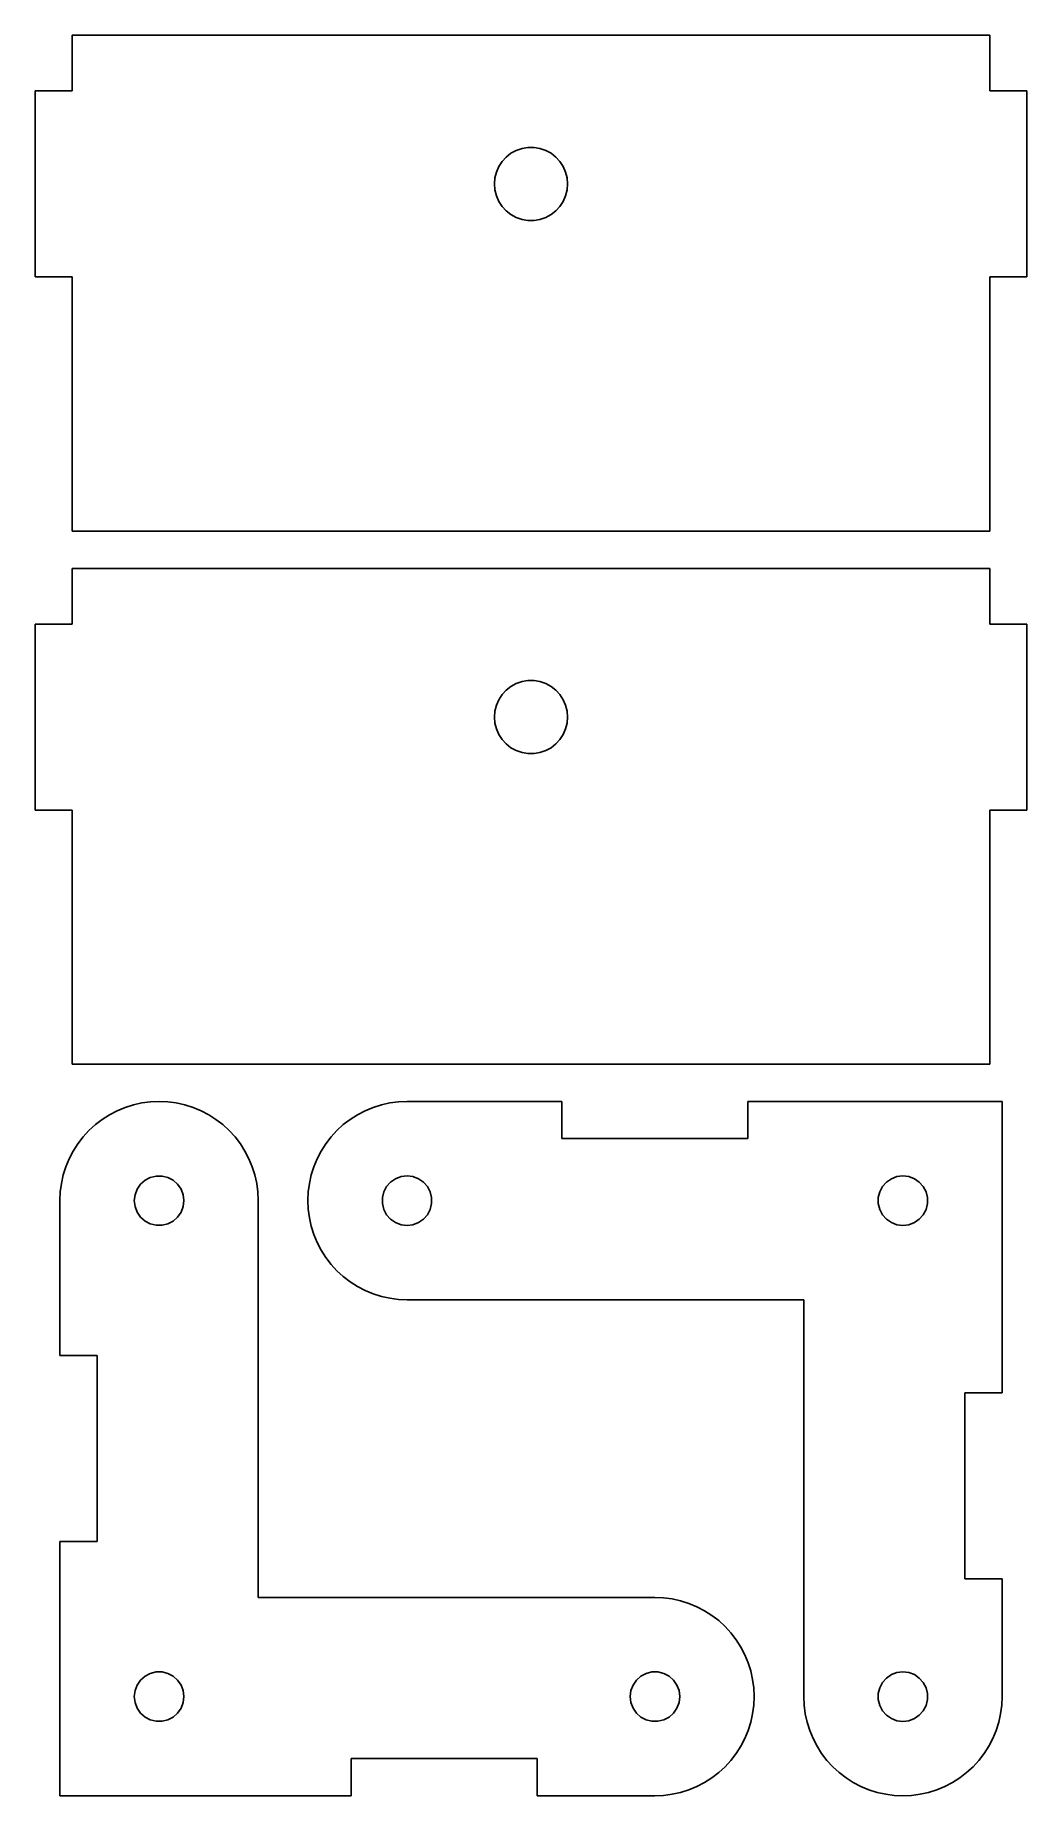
# Model space of a CAD drawing. Header units: metres. Extents: x -40 to 40, y -87 to 55.
import ezdxf

# ---------------------------------------------------------------- set-up
doc = ezdxf.new("R2010")
doc.units = ezdxf.units.M

msp = doc.modelspace()

# ---------------------------------------------------------------- linework, layer by layer
for p, q in [((37, 54.995), (-37, 54.995)), ((-37, 54.995), (-37, 50.5)), ((37, 50.5), (37, 54.995)), ((-37, 50.5), (-39.995, 50.5)), ((-39.995, 50.5), (-39.995, 35.5)), ((39.995, 50.5), (37, 50.5)), ((39.995, 35.5), (39.995, 50.5)), ((-1.99797, 45.1704), (-1.61349, 45.4696)), ((-1.61349, 45.4696), (-1.185, 45.7015)), ((-1.185, 45.7015), (-0.724182, 45.8597)), ((-0.724182, 45.8597), (-0.243607, 45.9399)), ((-0.243607, 45.9399), (0.243607, 45.9399)), ((0.243607, 45.9399), (0.724182, 45.8597)), ((0.724182, 45.8597), (1.185, 45.7015)), ((1.185, 45.7015), (1.61349, 45.4696)), ((1.61349, 45.4696), (1.99797, 45.1704)), ((-2.79015, 43.9579), (-2.59444, 44.404)), ((-2.59444, 44.404), (-2.32796, 44.8119)), ((-2.32796, 44.8119), (-1.99797, 45.1704)), ((1.99797, 45.1704), (2.32796, 44.8119)), ((2.32796, 44.8119), (2.59444, 44.404)), ((2.59444, 44.404), (2.79015, 43.9579)), ((-2.95, 43), (-2.90976, 43.4855)), ((-2.90976, 42.5144), (-2.95, 43)), ((-2.90976, 43.4855), (-2.79015, 43.9579)), ((2.79015, 43.9579), (2.90976, 43.4855)), ((2.90976, 43.4855), (2.95, 43)), ((2.95, 43), (2.90976, 42.5144)), ((-2.79015, 42.0421), (-2.90976, 42.5144)), ((-2.59444, 41.5959), (-2.79015, 42.0421)), ((-2.32796, 41.1881), (-2.59444, 41.5959)), ((-1.99797, 40.8296), (-2.32796, 41.1881)), ((2.32796, 41.1881), (1.99797, 40.8296)), ((2.59444, 41.5959), (2.32796, 41.1881)), ((2.79015, 42.0421), (2.59444, 41.5959)), ((2.90976, 42.5144), (2.79015, 42.0421)), ((-1.61349, 40.5303), (-1.99797, 40.8296)), ((-1.185, 40.2985), (-1.61349, 40.5303)), ((-0.724182, 40.1403), (-1.185, 40.2985)), ((-0.243607, 40.0601), (-0.724182, 40.1403)), ((0.243607, 40.0601), (-0.243607, 40.0601)), ((0.724182, 40.1403), (0.243607, 40.0601)), ((1.185, 40.2985), (0.724182, 40.1403)), ((1.61349, 40.5303), (1.185, 40.2985)), ((1.99797, 40.8296), (1.61349, 40.5303)), ((-39.995, 35.5), (-37, 35.5)), ((-37, 35.5), (-37, 15.005)), ((37, 35.5), (39.995, 35.5)), ((37, 15.005), (37, 35.5)), ((-37, 15.005), (37, 15.005)), ((37, 11.995), (-37, 11.995)), ((-37, 11.995), (-37, 7.5)), ((37, 7.5), (37, 11.995)), ((-37, 7.5), (-39.995, 7.5)), ((-39.995, 7.5), (-39.995, -7.5)), ((39.995, 7.5), (37, 7.5)), ((39.995, -7.5), (39.995, 7.5)), ((-1.185, 2.70152), (-0.724182, 2.85973)), ((-0.724182, 2.85973), (-0.243607, 2.93991)), ((-0.243607, 2.93991), (0.243607, 2.93991)), ((0.243607, 2.93991), (0.724182, 2.85973)), ((0.724182, 2.85973), (1.185, 2.70152)), ((-2.59444, 1.40404), (-2.32796, 1.81192)), ((-2.32796, 1.81192), (-1.99797, 2.17038)), ((-1.99797, 2.17038), (-1.61349, 2.46964)), ((-1.61349, 2.46964), (-1.185, 2.70152)), ((1.185, 2.70152), (1.61349, 2.46964)), ((1.61349, 2.46964), (1.99797, 2.17038)), ((1.99797, 2.17038), (2.32796, 1.81192)), ((2.32796, 1.81192), (2.59444, 1.40404)), ((-2.95, 0), (-2.90976, 0.48555)), ((-2.90976, -0.48555), (-2.95, 0)), ((-2.90976, 0.48555), (-2.79015, 0.957855)), ((-2.79015, 0.957855), (-2.59444, 1.40404)), ((2.59444, 1.40404), (2.79015, 0.957855)), ((2.79015, 0.957855), (2.90976, 0.48555)), ((2.90976, 0.48555), (2.95, 0)), ((2.95, 0), (2.90976, -0.48555)), ((-2.79015, -0.957855), (-2.90976, -0.48555)), ((-2.59444, -1.40404), (-2.79015, -0.957855)), ((-2.32796, -1.81192), (-2.59444, -1.40404)), ((2.59444, -1.40404), (2.32796, -1.81192)), ((2.79015, -0.957855), (2.59444, -1.40404)), ((2.90976, -0.48555), (2.79015, -0.957855)), ((-1.99797, -2.17038), (-2.32796, -1.81192)), ((-1.61349, -2.46964), (-1.99797, -2.17038)), ((-1.185, -2.70152), (-1.61349, -2.46964)), ((-0.724182, -2.85973), (-1.185, -2.70152)), ((1.185, -2.70152), (0.724182, -2.85973)), ((1.61349, -2.46964), (1.185, -2.70152)), ((1.99797, -2.17038), (1.61349, -2.46964)), ((2.32796, -1.81192), (1.99797, -2.17038)), ((-0.243607, -2.93991), (-0.724182, -2.85973)), ((0.243607, -2.93991), (-0.243607, -2.93991)), ((0.724182, -2.85973), (0.243607, -2.93991)), ((-39.995, -7.5), (-37, -7.5)), ((-37, -7.5), (-37, -27.995)), ((37, -7.5), (39.995, -7.5)), ((37, -27.995), (37, -7.5)), ((-37, -27.995), (37, -27.995)), ((-31.3892, -31.1215), (-32.0705, -31.2726)), ((-30.6972, -31.0304), (-31.3892, -31.1215)), ((-30, -31), (-30.6972, -31.0304)), ((-29.3027, -31.0304), (-30, -31)), ((-28.6108, -31.1215), (-29.3027, -31.0304)), ((-27.9294, -31.2726), (-28.6108, -31.1215)), ((-11.3892, -31.1215), (-12.0705, -31.2726)), ((-10.6972, -31.0304), (-11.3892, -31.1215)), ((-10, -31), (-10.6972, -31.0304)), ((2.5, -31), (-10, -31)), ((2.5, -34), (2.5, -31)), ((38, -31), (17.5, -31)), ((17.5, -31), (17.5, -34)), ((38, -54.5), (38, -31)), ((-34.5886, -32.4468), (-35.1423, -32.8716)), ((-34, -32.0718), (-34.5886, -32.4468)), ((-33.3809, -31.7495), (-34, -32.0718)), ((-32.7362, -31.4825), (-33.3809, -31.7495)), ((-32.0705, -31.2726), (-32.7362, -31.4825)), ((-27.2638, -31.4825), (-27.9294, -31.2726)), ((-26.619, -31.7495), (-27.2638, -31.4825)), ((-26, -32.0718), (-26.619, -31.7495)), ((-25.4114, -32.4468), (-26, -32.0718)), ((-24.8577, -32.8716), (-25.4114, -32.4468)), ((-14.5886, -32.4468), (-15.1423, -32.8716)), ((-14, -32.0718), (-14.5886, -32.4468)), ((-13.3809, -31.7495), (-14, -32.0718)), ((-12.7362, -31.4825), (-13.3809, -31.7495)), ((-12.0705, -31.2726), (-12.7362, -31.4825)), ((-36.1284, -33.8577), (-36.5532, -34.4114)), ((-35.6568, -33.3431), (-36.1284, -33.8577)), ((-35.1423, -32.8716), (-35.6568, -33.3431)), ((-24.3431, -33.3431), (-24.8577, -32.8716)), ((-23.8716, -33.8577), (-24.3431, -33.3431)), ((-23.4468, -34.4114), (-23.8716, -33.8577)), ((-16.1283, -33.8577), (-16.5532, -34.4114)), ((-15.6568, -33.3431), (-16.1283, -33.8577)), ((-15.1423, -32.8716), (-15.6568, -33.3431)), ((17.5, -34), (2.5, -34)), ((-36.9282, -35), (-37.2505, -35.619)), ((-36.5532, -34.4114), (-36.9282, -35)), ((-23.0718, -35), (-23.4468, -34.4114)), ((-22.7495, -35.619), (-23.0718, -35)), ((-16.9282, -35), (-17.2505, -35.619)), ((-16.5532, -34.4114), (-16.9282, -35)), ((-37.5175, -36.2638), (-37.7274, -36.9294)), ((-37.2505, -35.619), (-37.5175, -36.2638)), ((-22.4825, -36.2638), (-22.7495, -35.619)), ((-22.2726, -36.9294), (-22.4825, -36.2638)), ((-17.5175, -36.2638), (-17.7274, -36.9294)), ((-17.2505, -35.619), (-17.5175, -36.2638)), ((-37.9696, -38.3027), (-38, -39)), ((-37.8785, -37.6108), (-37.9696, -38.3027)), ((-37.7274, -36.9294), (-37.8785, -37.6108)), ((-31.9419, -38.5214), (-31.7709, -38.0705)), ((-31.7709, -38.0705), (-31.497, -37.6738)), ((-31.497, -37.6738), (-31.1361, -37.354)), ((-31.1361, -37.354), (-30.7092, -37.13)), ((-30.7092, -37.13), (-30.2411, -37.0146)), ((-30.2411, -37.0146), (-29.7589, -37.0146)), ((-29.7589, -37.0146), (-29.2908, -37.13)), ((-29.2908, -37.13), (-28.8639, -37.354)), ((-28.8639, -37.354), (-28.503, -37.6738)), ((-28.503, -37.6738), (-28.2291, -38.0705)), ((-28.2291, -38.0705), (-28.0581, -38.5214)), ((-22.1215, -37.6108), (-22.2726, -36.9294)), ((-22.0304, -38.3027), (-22.1215, -37.6108)), ((-22, -39), (-22.0304, -38.3027)), ((-17.9695, -38.3027), (-18, -39)), ((-17.8784, -37.6108), (-17.9695, -38.3027)), ((-17.7274, -36.9294), (-17.8784, -37.6108)), ((-11.9854, -38.7589), (-11.87, -38.2908)), ((-11.87, -38.2908), (-11.646, -37.8639)), ((-11.646, -37.8639), (-11.3262, -37.503)), ((-11.3262, -37.503), (-10.9294, -37.2291)), ((-10.9294, -37.2291), (-10.4786, -37.0581)), ((-10.4786, -37.0581), (-10, -37)), ((-10, -37), (-9.52136, -37.0581)), ((-9.52136, -37.0581), (-9.07054, -37.2291)), ((-9.07054, -37.2291), (-8.67375, -37.503)), ((-8.67375, -37.503), (-8.35402, -37.8639)), ((-8.35402, -37.8639), (-8.12996, -38.2908)), ((-8.12996, -38.2908), (-8.01457, -38.7589)), ((28.0146, -38.7589), (28.13, -38.2908)), ((28.13, -38.2908), (28.354, -37.8639)), ((28.354, -37.8639), (28.6738, -37.503)), ((28.6738, -37.503), (29.0705, -37.2291)), ((29.0705, -37.2291), (29.5214, -37.0581)), ((29.5214, -37.0581), (30, -37)), ((30, -37), (30.4786, -37.0581)), ((30.4786, -37.0581), (30.9294, -37.2291)), ((30.9294, -37.2291), (31.3262, -37.503)), ((31.3262, -37.503), (31.646, -37.8639)), ((31.646, -37.8639), (31.87, -38.2908)), ((31.87, -38.2908), (31.9854, -38.7589)), ((-38, -39), (-38, -51.5)), ((-32, -39), (-31.9419, -38.5214)), ((-31.9419, -39.4786), (-32, -39)), ((-31.7709, -39.9294), (-31.9419, -39.4786)), ((-28.0581, -39.4786), (-28.2291, -39.9294)), ((-28.0581, -38.5214), (-28, -39)), ((-28, -39), (-28.0581, -39.4786)), ((-22, -71), (-22, -39)), ((-18, -39), (-17.9695, -39.6972)), ((-17.9695, -39.6972), (-17.8784, -40.3892)), ((-11.9854, -39.2411), (-11.9854, -38.7589)), ((-11.87, -39.7092), (-11.9854, -39.2411)), ((-11.646, -40.1361), (-11.87, -39.7092)), ((-8.12996, -39.7092), (-8.35402, -40.1361)), ((-8.01457, -39.2411), (-8.12996, -39.7092)), ((-8.01457, -38.7589), (-8.01457, -39.2411)), ((28.0146, -39.2411), (28.0146, -38.7589)), ((28.13, -39.7092), (28.0146, -39.2411)), ((28.354, -40.1361), (28.13, -39.7092)), ((31.87, -39.7092), (31.646, -40.1361)), ((31.9854, -39.2411), (31.87, -39.7092)), ((31.9854, -38.7589), (31.9854, -39.2411)), ((-31.497, -40.3262), (-31.7709, -39.9294)), ((-31.1361, -40.646), (-31.497, -40.3262)), ((-30.7092, -40.87), (-31.1361, -40.646)), ((-30.2411, -40.9854), (-30.7092, -40.87)), ((-29.7589, -40.9854), (-30.2411, -40.9854)), ((-29.2908, -40.87), (-29.7589, -40.9854)), ((-28.8639, -40.646), (-29.2908, -40.87)), ((-28.503, -40.3262), (-28.8639, -40.646)), ((-28.2291, -39.9294), (-28.503, -40.3262)), ((-17.8784, -40.3892), (-17.7274, -41.0705)), ((-17.7274, -41.0705), (-17.5175, -41.7362)), ((-11.3262, -40.497), (-11.646, -40.1361)), ((-10.9294, -40.7709), (-11.3262, -40.497)), ((-10.4786, -40.9419), (-10.9294, -40.7709)), ((-10, -41), (-10.4786, -40.9419)), ((-9.52136, -40.9419), (-10, -41)), ((-9.07054, -40.7709), (-9.52136, -40.9419)), ((-8.67375, -40.497), (-9.07054, -40.7709)), ((-8.35402, -40.1361), (-8.67375, -40.497)), ((28.6738, -40.497), (28.354, -40.1361)), ((29.0705, -40.7709), (28.6738, -40.497)), ((29.5214, -40.9419), (29.0705, -40.7709)), ((30, -41), (29.5214, -40.9419)), ((30.4786, -40.9419), (30, -41)), ((30.9294, -40.7709), (30.4786, -40.9419)), ((31.3262, -40.497), (30.9294, -40.7709)), ((31.646, -40.1361), (31.3262, -40.497)), ((-17.5175, -41.7362), (-17.2505, -42.3809)), ((-17.2505, -42.3809), (-16.9282, -43)), ((-16.9282, -43), (-16.5532, -43.5886)), ((-16.5532, -43.5886), (-16.1283, -44.1423)), ((-16.1283, -44.1423), (-15.6568, -44.6568)), ((-15.6568, -44.6568), (-15.1423, -45.1284)), ((-15.1423, -45.1284), (-14.5886, -45.5532)), ((-14.5886, -45.5532), (-14, -45.9282)), ((-14, -45.9282), (-13.3809, -46.2505)), ((-13.3809, -46.2505), (-12.7362, -46.5175)), ((-12.7362, -46.5175), (-12.0705, -46.7274)), ((-12.0705, -46.7274), (-11.3892, -46.8785)), ((-11.3892, -46.8785), (-10.6972, -46.9696)), ((-10.6972, -46.9696), (-10, -47)), ((-10, -47), (22, -47)), ((22, -47), (22, -79)), ((-38, -51.5), (-35, -51.5)), ((-35, -51.5), (-35, -66.5)), ((35, -69.5), (35, -54.5)), ((35, -54.5), (38, -54.5)), ((-35, -66.5), (-38, -66.5)), ((-38, -66.5), (-38, -87)), ((38, -69.5), (35, -69.5)), ((38, -79), (38, -69.5)), ((10, -71), (-22, -71)), ((10.6972, -71.0304), (10, -71)), ((11.3892, -71.1215), (10.6972, -71.0304)), ((12.0705, -71.2726), (11.3892, -71.1215)), ((12.7362, -71.4825), (12.0705, -71.2726)), ((13.3809, -71.7495), (12.7362, -71.4825)), ((14, -72.0718), (13.3809, -71.7495)), ((14.5886, -72.4468), (14, -72.0718)), ((15.1423, -72.8716), (14.5886, -72.4468)), ((15.6568, -73.3431), (15.1423, -72.8716)), ((16.1283, -73.8577), (15.6568, -73.3431)), ((16.5532, -74.4114), (16.1283, -73.8577)), ((16.9282, -75), (16.5532, -74.4114)), ((17.2505, -75.619), (16.9282, -75)), ((17.5175, -76.2638), (17.2505, -75.619)), ((17.7274, -76.9294), (17.5175, -76.2638)), ((-31.9419, -78.5214), (-31.7709, -78.0706)), ((-31.7709, -78.0706), (-31.497, -77.6738)), ((-31.497, -77.6738), (-31.1361, -77.354)), ((-31.1361, -77.354), (-30.7092, -77.13)), ((-30.7092, -77.13), (-30.2411, -77.0146)), ((-30.2411, -77.0146), (-29.7589, -77.0146)), ((-29.7589, -77.0146), (-29.2908, -77.13)), ((-29.2908, -77.13), (-28.8639, -77.354)), ((-28.8639, -77.354), (-28.503, -77.6738)), ((-28.503, -77.6738), (-28.2291, -78.0706)), ((-28.2291, -78.0706), (-28.0581, -78.5214)), ((8.05811, -78.5214), (8.22908, -78.0706)), ((8.22908, -78.0706), (8.50298, -77.6738)), ((8.50298, -77.6738), (8.86386, -77.354)), ((8.86386, -77.354), (9.29079, -77.13)), ((9.29079, -77.13), (9.75893, -77.0146)), ((9.75893, -77.0146), (10.2411, -77.0146)), ((10.2411, -77.0146), (10.7092, -77.13)), ((10.7092, -77.13), (11.1361, -77.354)), ((11.1361, -77.354), (11.497, -77.6738)), ((11.497, -77.6738), (11.7709, -78.0706)), ((11.7709, -78.0706), (11.9419, -78.5214)), ((17.8784, -77.6108), (17.7274, -76.9294)), ((17.9695, -78.3027), (17.8784, -77.6108)), ((28.13, -78.2908), (28.354, -77.8639)), ((28.354, -77.8639), (28.6738, -77.503)), ((28.6738, -77.503), (29.0705, -77.2291)), ((29.0705, -77.2291), (29.5214, -77.0581)), ((29.5214, -77.0581), (30, -77)), ((30, -77), (30.4786, -77.0581)), ((30.4786, -77.0581), (30.9294, -77.2291)), ((30.9294, -77.2291), (31.3262, -77.503)), ((31.3262, -77.503), (31.646, -77.8639)), ((31.646, -77.8639), (31.87, -78.2908)), ((-32, -79), (-31.9419, -78.5214)), ((-31.9419, -79.4786), (-32, -79)), ((-31.7709, -79.9294), (-31.9419, -79.4786)), ((-28.0581, -79.4786), (-28.2291, -79.9294)), ((-28.0581, -78.5214), (-28, -79)), ((-28, -79), (-28.0581, -79.4786)), ((8, -79), (8.05811, -78.5214)), ((8.05811, -79.4786), (8, -79)), ((8.22908, -79.9294), (8.05811, -79.4786)), ((11.9419, -79.4786), (11.7709, -79.9294)), ((11.9419, -78.5214), (12, -79)), ((12, -79), (11.9419, -79.4786)), ((18, -79), (17.9695, -78.3027)), ((17.9695, -79.6972), (18, -79)), ((22, -79), (22.0304, -79.6972)), ((28.0146, -78.7589), (28.13, -78.2908)), ((28.0146, -79.2411), (28.0146, -78.7589)), ((28.13, -79.7092), (28.0146, -79.2411)), ((31.87, -78.2908), (31.9854, -78.7589)), ((31.9854, -79.2411), (31.87, -79.7092)), ((31.9854, -78.7589), (31.9854, -79.2411)), ((37.9695, -79.6972), (38, -79)), ((-31.497, -80.3262), (-31.7709, -79.9294)), ((-31.1361, -80.646), (-31.497, -80.3262)), ((-30.7092, -80.87), (-31.1361, -80.646)), ((-30.2411, -80.9854), (-30.7092, -80.87)), ((-29.2908, -80.87), (-29.7589, -80.9854)), ((-28.8639, -80.646), (-29.2908, -80.87)), ((-28.503, -80.3262), (-28.8639, -80.646)), ((-28.2291, -79.9294), (-28.503, -80.3262)), ((8.50298, -80.3262), (8.22908, -79.9294)), ((8.86386, -80.646), (8.50298, -80.3262)), ((9.29079, -80.87), (8.86386, -80.646)), ((9.75893, -80.9854), (9.29079, -80.87)), ((10.7092, -80.87), (10.2411, -80.9854)), ((11.1361, -80.646), (10.7092, -80.87)), ((11.497, -80.3262), (11.1361, -80.646)), ((11.7709, -79.9294), (11.497, -80.3262)), ((17.7274, -81.0705), (17.8784, -80.3892)), ((17.8784, -80.3892), (17.9695, -79.6972)), ((22.0304, -79.6972), (22.1215, -80.3892)), ((22.1215, -80.3892), (22.2726, -81.0705)), ((28.354, -80.1361), (28.13, -79.7092)), ((28.6738, -80.497), (28.354, -80.1361)), ((29.0705, -80.7709), (28.6738, -80.497)), ((29.5214, -80.9419), (29.0705, -80.7709)), ((30.9294, -80.7709), (30.4786, -80.9419)), ((31.3262, -80.497), (30.9294, -80.7709)), ((31.646, -80.1361), (31.3262, -80.497)), ((31.87, -79.7092), (31.646, -80.1361)), ((37.7274, -81.0705), (37.8784, -80.3892)), ((37.8784, -80.3892), (37.9695, -79.6972)), ((-29.7589, -80.9854), (-30.2411, -80.9854)), ((10.2411, -80.9854), (9.75893, -80.9854)), ((17.2505, -82.3809), (17.5175, -81.7362)), ((17.5175, -81.7362), (17.7274, -81.0705)), ((22.2726, -81.0705), (22.4825, -81.7362)), ((22.4825, -81.7362), (22.7495, -82.3809)), ((30, -81), (29.5214, -80.9419)), ((30.4786, -80.9419), (30, -81)), ((37.2505, -82.3809), (37.5175, -81.7362)), ((37.5175, -81.7362), (37.7274, -81.0705)), ((16.1283, -84.1423), (16.5532, -83.5886)), ((16.5532, -83.5886), (16.9282, -83)), ((16.9282, -83), (17.2505, -82.3809)), ((22.7495, -82.3809), (23.0718, -83)), ((23.0718, -83), (23.4468, -83.5886)), ((23.4468, -83.5886), (23.8716, -84.1423)), ((36.1283, -84.1423), (36.5532, -83.5886)), ((36.5532, -83.5886), (36.9282, -83)), ((36.9282, -83), (37.2505, -82.3809)), ((-14.5, -84), (0.5, -84)), ((-14.5, -87), (-14.5, -84)), ((0.5, -84), (0.5, -87)), ((14.5886, -85.5532), (15.1423, -85.1284)), ((15.1423, -85.1284), (15.6568, -84.6568)), ((15.6568, -84.6568), (16.1283, -84.1423)), ((23.8716, -84.1423), (24.3431, -84.6568)), ((24.3431, -84.6568), (24.8577, -85.1284)), ((24.8577, -85.1284), (25.4114, -85.5532)), ((34.5886, -85.5532), (35.1423, -85.1284)), ((35.1423, -85.1284), (35.6568, -84.6568)), ((35.6568, -84.6568), (36.1283, -84.1423)), ((12.0705, -86.7274), (12.7362, -86.5175)), ((12.7362, -86.5175), (13.3809, -86.2505)), ((13.3809, -86.2505), (14, -85.9282)), ((14, -85.9282), (14.5886, -85.5532)), ((25.4114, -85.5532), (26, -85.9282)), ((26, -85.9282), (26.619, -86.2505)), ((26.619, -86.2505), (27.2638, -86.5175)), ((27.2638, -86.5175), (27.9294, -86.7274)), ((32.0705, -86.7274), (32.7362, -86.5175)), ((32.7362, -86.5175), (33.3809, -86.2505)), ((33.3809, -86.2505), (34, -85.9282)), ((34, -85.9282), (34.5886, -85.5532)), ((-38, -87), (-14.5, -87)), ((0.5, -87), (10, -87)), ((10, -87), (10.6972, -86.9696)), ((10.6972, -86.9696), (11.3892, -86.8785)), ((11.3892, -86.8785), (12.0705, -86.7274)), ((27.9294, -86.7274), (28.6108, -86.8785)), ((28.6108, -86.8785), (29.3027, -86.9696)), ((29.3027, -86.9696), (30, -87)), ((30, -87), (30.6972, -86.9696)), ((30.6972, -86.9696), (31.3892, -86.8785)), ((31.3892, -86.8785), (32.0705, -86.7274))]:
    msp.add_line(p, q)

doc.saveas('drawing.dxf')
